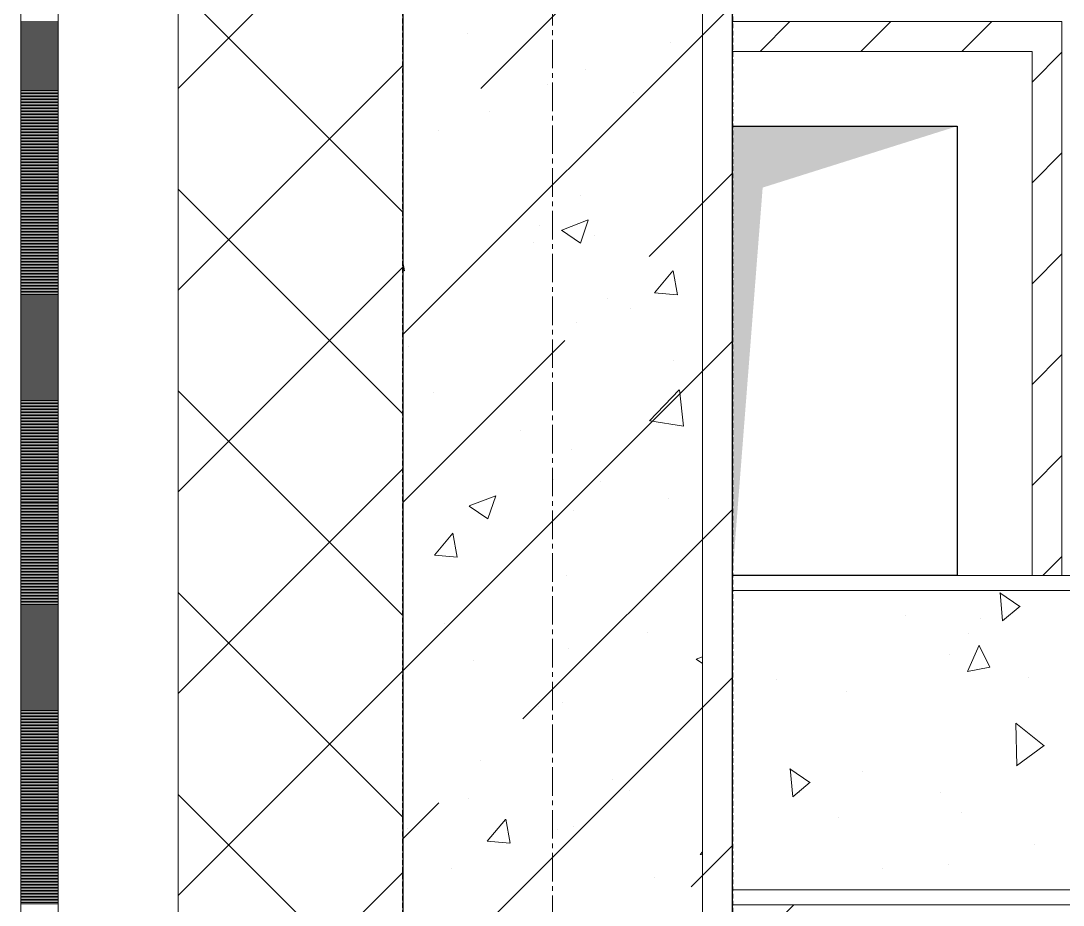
# Model space of a CAD drawing. Header units: millimetres. Extents: x 538266 to 1167394, y 114608 to 637157.
# Drawn here: x 828883 to 829579, y 145103 to 145694 of the extents above; entities that cross this region are included whole.
import ezdxf
from ezdxf.enums import TextEntityAlignment as Align

# ---------------------------------------------------------------- set-up
doc = ezdxf.new("R2010")
doc.units = ezdxf.units.MM
for name, pattern in [('CENTER2', [28.575, 19.05, -3.175, 3.175, -3.175]), ('DASHED', [19.05, 12.7, -6.35]), ('HIDDEN2', [4.7625, 3.175, -1.5875])]:
    doc.linetypes.add(name, pattern=pattern)
doc.layers.get('Defpoints').update_dxf_attribs({"color": 140})
doc.layers.add('АР_Делит', color=120, linetype='Continuous', lineweight=0, plot=False)
for name, color, linetype, lineweight in [('АР_Колонны', 70, 'Continuous', 30), ('АР_Стены ГКЛ', 1, 'Continuous', 15), ('АР_Стены ЖБ', 7, 'Continuous', 35), ('АР_Стены ПЕНОблок', 52, 'Continuous', 20), ('АР_Тонкая', 254, 'Continuous', 5), ('АР_Утеплитель', 31, 'Continuous', 0), ('АР_Штриховка', 8, 'Continuous', 0)]:
    doc.layers.add(name, color=color, linetype=linetype, lineweight=lineweight)
doc.layers.add('РД_Оси_100', color=7, linetype='Continuous', lineweight=0, true_color=0x525252)
doc.layers.add('ФВ-5', color=7, linetype='Continuous')
doc.styles.add('style1', font='ARIALN.TTF')

# ---------------------------------------------------------------- blocks, each defined once
blk = doc.blocks.new('2_этаж')
at = {"layer": 'АР_Стены ГКЛ', "linetype": 'Continuous', "lineweight": 0, "true_color": 0x000000}
h = blk.add_hatch(dxfattribs=at)
h.set_pattern_fill('ANSI31', color=18, scale=15, style=0)
h.set_pattern_definition([(45, (602274.53, 5e-09), (-33.67596, 33.67596), [])])
h.paths.add_polyline_path([(672993.57, 145693.25), (672993.57, 145673.25), (673193.57, 145673.25), (673213.57, 145693.25)], flags=0)
h = blk.add_hatch(dxfattribs=at)
h.set_pattern_fill('ANSI31', color=18, scale=15, angle=-360, style=0)
h.set_pattern_definition([(45, (602274.53, 3e-11), (-33.67596, 33.67596), [])])
h.paths.add_polyline_path([(673213.57, 145693.25), (673193.57, 145673.25), (673193.57, 145323.25), (673213.57, 145323.25)], flags=0)
at = {"color": 18, "linetype": 'Continuous', "true_color": 0x000000}
for p, q in [((672993.57, 145323.25), (672993.57, 145623.25)), ((672993.57, 145623.25), (673143.57, 145623.25)), ((672993.57, 145323.25), (672993.57, 145623.25)), ((672993.57, 145623.25), (673143.57, 145623.25)), ((673143.57, 145623.25), (673143.57, 145323.25)), ((673143.57, 145623.25), (673143.57, 145323.25)), ((673143.57, 145323.25), (672993.57, 145323.25)), ((673143.57, 145323.25), (672993.57, 145323.25))]:
    blk.add_line(p, q, dxfattribs=at)
blk.add_solid([(672993.57, 145323.25), (672993.57, 145623.25), (673013.77, 145582.28), (673143.57, 145623.25)], dxfattribs=at)
blk.add_solid([(672993.57, 145323.25), (672993.57, 145623.25), (673013.77, 145582.28), (673143.57, 145623.25)], dxfattribs=at)
at = {"layer": 'АР_Колонны', "color": 18, "linetype": 'HIDDEN2', "lineweight": 25, "true_color": 0x000000}
for p, q in [((672773.57, 144663.25), (672773.57, 145863.25)), ((672993.57, 145863.25), (672993.57, 144663.25))]:
    blk.add_line(p, q, dxfattribs=at)
at = {"layer": 'АР_Колонны', "color": 18, "linetype": 'Continuous', "lineweight": 15, "true_color": 0x000000}
for p, q in [((672773.57, 145863.25), (672773.57, 144663.25)), ((672773.57, 145863.25), (672773.57, 144663.25)), ((672993.57, 144663.25), (672993.57, 145863.25)), ((672993.57, 144663.25), (672993.57, 145863.25))]:
    blk.add_line(p, q, dxfattribs=at)
at = {"layer": 'АР_Стены ГКЛ', "color": 18, "linetype": 'Continuous', "lineweight": 5, "true_color": 0x000000}
for p, q in [((672993.57, 145693.25), (672993.57, 145673.25)), ((673213.57, 145693.25), (672993.57, 145693.25)), ((673213.57, 145323.25), (673213.57, 145693.25)), ((672993.57, 145673.25), (672993.57, 145623.25)), ((673193.57, 145673.25), (672993.57, 145673.25)), ((672993.57, 145673.25), (673193.57, 145673.25)), ((673193.57, 145323.25), (673193.57, 145673.25)), ((673193.57, 145673.25), (673193.57, 145323.25)), ((672993.57, 145623.25), (673143.57, 145623.25)), ((673143.57, 145623.25), (673143.57, 145323.25)), ((673143.57, 145323.25), (673193.57, 145323.25)), ((673193.57, 145323.25), (673213.57, 145323.25))]:
    blk.add_line(p, q, dxfattribs=at)
at = {"layer": 'АР_Стены ЖБ', "color": 18, "linetype": 'Continuous', "lineweight": 30, "true_color": 0x000000}
for p, q in [((672773.57, 145863.25), (672773.57, 144663.25)), ((672993.57, 144663.25), (672993.57, 145863.25))]:
    blk.add_line(p, q, dxfattribs=at)
at = {"layer": 'АР_Стены ПЕНОблок', "color": 18, "linetype": 'Continuous', "lineweight": 20, "true_color": 0x000000}
for p, q in [((672773.57, 213213.25), (672773.57, 137013.25)), ((672973.57, 137013.25), (672973.57, 213213.25)), ((672993.57, 145313.25), (672993.57, 145113.25)), ((679573.57, 145313.25), (672993.57, 145313.25)), ((672993.57, 145113.25), (679573.57, 145113.25))]:
    blk.add_line(p, q, dxfattribs=at)
at = {"layer": 'АР_Тонкая', "color": 18, "linetype": 'Continuous', "lineweight": 5, "true_color": 0x000000}
for p, q in [((672518.57, 213213.25), (672518.57, 137013.25)), ((672543.57, 213213.25), (672543.57, 137013.25)), ((672543.57, 137013.25), (672543.57, 213213.25)), ((672623.57, 137013.25), (672623.57, 213213.25))]:
    blk.add_line(p, q, dxfattribs=at)
at = {"layer": 'АР_Тонкая', "color": 18, "linetype": 'Continuous', "lineweight": 0, "true_color": 0x000000}
for p, q in [((672993.57, 145323.25), (672993.57, 145313.25)), ((679573.57, 145323.25), (672993.57, 145323.25)), ((672993.57, 145313.25), (679573.57, 145313.25)), ((672993.57, 145113.25), (672993.57, 145103.25)), ((679573.57, 145113.25), (672993.57, 145113.25)), ((672993.57, 145103.25), (679573.57, 145103.25))]:
    blk.add_line(p, q, dxfattribs=at)
at = {"layer": 'АР_Утеплитель', "color": 18, "linetype": 'Continuous', "lineweight": 0, "true_color": 0x000000}
for p, q in [((672623.57, 213213.25), (672623.57, 137013.25)), ((672773.57, 137013.25), (672773.57, 213213.25))]:
    blk.add_line(p, q, dxfattribs=at)
at = {"layer": 'АР_Штриховка', "color": 18, "linetype": 'Continuous', "lineweight": 0, "true_color": 0x000000}
for p, q in [((672623.57, 145648.49), (672773.57, 145798.49)), ((672773.57, 145565.92), (672623.57, 145715.92)), ((672518.57, 145693), (672543.57, 145693)), ((672518.57, 145692), (672543.57, 145692)), ((672518.57, 145691), (672543.57, 145691)), ((672518.57, 145690), (672543.57, 145690)), ((672518.57, 145689), (672543.57, 145689)), ((672518.57, 145688), (672543.57, 145688)), ((672518.57, 145687), (672543.57, 145687)), ((672518.57, 145686), (672543.57, 145686)), ((672518.57, 145685), (672543.57, 145685)), ((672518.57, 145684), (672543.57, 145684)), ((672518.57, 145683), (672543.57, 145683)), ((672816.56, 145684.99), (672816.56, 145684.99)), ((672518.57, 145682), (672543.57, 145682)), ((672518.57, 145681), (672543.57, 145681)), ((672518.57, 145680), (672543.57, 145680)), ((672518.57, 145679), (672543.57, 145679)), ((672518.57, 145678), (672543.57, 145678)), ((672518.57, 145677), (672543.57, 145677)), ((672518.57, 145676), (672543.57, 145676)), ((672952.15, 145679.27), (672952.15, 145679.27)), ((672518.57, 145675), (672543.57, 145675)), ((672518.57, 145674), (672543.57, 145674)), ((672518.57, 145673), (672543.57, 145673)), ((672518.57, 145672), (672543.57, 145672)), ((672518.57, 145671), (672543.57, 145671)), ((672518.57, 145670), (672543.57, 145670)), ((672518.57, 145669), (672543.57, 145669)), ((672518.57, 145668), (672543.57, 145668)), ((672518.57, 145667), (672543.57, 145667)), ((672518.57, 145666), (672543.57, 145666)), ((672518.57, 145665), (672543.57, 145665)), ((672518.57, 145664), (672543.57, 145664)), ((672518.57, 145663), (672543.57, 145663)), ((672518.57, 145662), (672543.57, 145662)), ((672623.57, 145513.78), (672773.57, 145663.78)), ((672518.57, 145661), (672543.57, 145661)), ((672518.57, 145660), (672543.57, 145660)), ((672518.57, 145659), (672543.57, 145659)), ((672518.57, 145658), (672543.57, 145658)), ((672518.57, 145657), (672543.57, 145657)), ((672518.57, 145656), (672543.57, 145656)), ((672518.57, 145655), (672543.57, 145655)), ((672895.36, 145661.25), (672895.36, 145661.25)), ((672518.57, 145654), (672543.57, 145654)), ((672518.57, 145653), (672543.57, 145653)), ((672518.57, 145652), (672543.57, 145652)), ((672518.57, 145651), (672543.57, 145651)), ((672518.57, 145650), (672543.57, 145650)), ((672518.57, 145649), (672543.57, 145649)), ((672518.57, 145648), (672543.57, 145648)), ((672870.11, 145650.88), (672870.11, 145650.88)), ((672518.57, 145647), (672543.57, 145647)), ((672518.57, 145646), (672543.57, 145646)), ((672518.57, 145645), (672543.57, 145645)), ((672518.57, 145644), (672543.57, 145644)), ((672518.57, 145643), (672543.57, 145643)), ((672518.57, 145642), (672543.57, 145642)), ((672518.57, 145641), (672543.57, 145641)), ((672927.64, 145645.99), (672927.64, 145645.99)), ((672518.57, 145640), (672543.57, 145640)), ((672518.57, 145639), (672543.57, 145639)), ((672518.57, 145638), (672543.57, 145638)), ((672518.57, 145637), (672543.57, 145637)), ((672518.57, 145636), (672543.57, 145636)), ((672518.57, 145635), (672543.57, 145635)), ((672518.57, 145634), (672543.57, 145634)), ((672518.57, 145633), (672543.57, 145633)), ((672518.57, 145632), (672543.57, 145632)), ((672518.57, 145631), (672543.57, 145631)), ((672518.57, 145630), (672543.57, 145630)), ((672518.57, 145629), (672543.57, 145629)), ((672518.57, 145628), (672543.57, 145628)), ((672518.57, 145627), (672543.57, 145627)), ((672831.45, 145633.32), (672831.45, 145633.32)), ((672518.57, 145626), (672543.57, 145626)), ((672518.57, 145625), (672543.57, 145625)), ((672518.57, 145624), (672543.57, 145624)), ((672518.57, 145623), (672543.57, 145623)), ((672518.57, 145622), (672543.57, 145622)), ((672518.57, 145621), (672543.57, 145621)), ((672518.57, 145620), (672543.57, 145620)), ((672518.57, 145619), (672543.57, 145619)), ((672518.57, 145618), (672543.57, 145618)), ((672518.57, 145617), (672543.57, 145617)), ((672518.57, 145616), (672543.57, 145616)), ((672518.57, 145615), (672543.57, 145615)), ((672518.57, 145614), (672543.57, 145614)), ((672518.57, 145613), (672543.57, 145613)), ((672518.57, 145612), (672543.57, 145612)), ((672518.57, 145611), (672543.57, 145611)), ((672518.57, 145610), (672543.57, 145610)), ((672518.57, 145609), (672543.57, 145609)), ((672518.57, 145608), (672543.57, 145608)), ((672518.57, 145607), (672543.57, 145607)), ((672518.57, 145606), (672543.57, 145606)), ((672518.57, 145605), (672543.57, 145605)), ((672518.57, 145604), (672543.57, 145604)), ((672518.57, 145603), (672543.57, 145603)), ((672518.57, 145602), (672543.57, 145602)), ((672518.57, 145601), (672543.57, 145601)), ((672518.57, 145600), (672543.57, 145600)), ((672518.57, 145599), (672543.57, 145599)), ((672518.57, 145598), (672543.57, 145598)), ((672518.57, 145597), (672543.57, 145597)), ((672518.57, 145596), (672543.57, 145596)), ((672518.57, 145595), (672543.57, 145595)), ((672518.57, 145594), (672543.57, 145594)), ((672518.57, 145593), (672543.57, 145593)), ((672518.57, 145592), (672543.57, 145592)), ((672518.57, 145591), (672543.57, 145591)), ((672518.57, 145590), (672543.57, 145590)), ((672518.57, 145589), (672543.57, 145589)), ((672518.57, 145588), (672543.57, 145588)), ((672518.57, 145587), (672543.57, 145587)), ((672518.57, 145586), (672543.57, 145586)), ((672518.57, 145585), (672543.57, 145585)), ((672518.57, 145584), (672543.57, 145584)), ((672518.57, 145583), (672543.57, 145583)), ((672518.57, 145582), (672543.57, 145582)), ((672518.57, 145581), (672543.57, 145581)), ((672518.57, 145580), (672543.57, 145580)), ((672518.57, 145579), (672543.57, 145579)), ((672773.57, 145431.22), (672623.57, 145581.22)), ((672518.57, 145578), (672543.57, 145578)), ((672518.57, 145577), (672543.57, 145577)), ((672518.57, 145576), (672543.57, 145576)), ((672518.57, 145575), (672543.57, 145575)), ((672518.57, 145574), (672543.57, 145574)), ((672518.57, 145573), (672543.57, 145573)), ((672518.57, 145572), (672543.57, 145572)), ((672892.27, 145576.69), (672892.27, 145576.69)), ((672518.57, 145571), (672543.57, 145571)), ((672518.57, 145570), (672543.57, 145570)), ((672518.57, 145569), (672543.57, 145569)), ((672518.57, 145568), (672543.57, 145568)), ((672518.57, 145567), (672543.57, 145567)), ((672518.57, 145566), (672543.57, 145566)), ((672518.57, 145565), (672543.57, 145565)), ((672518.57, 145564), (672543.57, 145564)), ((672518.57, 145563), (672543.57, 145563)), ((672518.57, 145562), (672543.57, 145562)), ((672518.57, 145561), (672543.57, 145561)), ((672518.57, 145560), (672543.57, 145560)), ((672518.57, 145559), (672543.57, 145559)), ((672518.57, 145558), (672543.57, 145558)), ((672879.6, 145553.91), (672897.39, 145560.73)), ((672892.19, 145545.26), (672897.34, 145560.61)), ((672518.57, 145557), (672543.57, 145557)), ((672518.57, 145556), (672543.57, 145556)), ((672518.57, 145555), (672543.57, 145555)), ((672518.57, 145554), (672543.57, 145554)), ((672518.57, 145553), (672543.57, 145553)), ((672518.57, 145552), (672543.57, 145552)), ((672518.57, 145551), (672543.57, 145551)), ((672864.58, 145557.21), (672864.58, 145557.21)), ((672879.55, 145553.78), (672892.18, 145545.26)), ((672518.57, 145550), (672543.57, 145550)), ((672518.57, 145549), (672543.57, 145549)), ((672518.57, 145548), (672543.57, 145548)), ((672518.57, 145547), (672543.57, 145547)), ((672518.57, 145546), (672543.57, 145546)), ((672518.57, 145545), (672543.57, 145545)), ((672518.57, 145544), (672543.57, 145544)), ((672860.82, 145545.81), (672860.82, 145545.81)), ((672901.62, 145550.15), (672901.62, 145550.15)), ((672518.57, 145543), (672543.57, 145543)), ((672518.57, 145542), (672543.57, 145542)), ((672518.57, 145541), (672543.57, 145541)), ((672518.57, 145540), (672543.57, 145540)), ((672518.57, 145539), (672543.57, 145539)), ((672518.57, 145538), (672543.57, 145538)), ((672518.57, 145537), (672543.57, 145537)), ((672518.57, 145536), (672543.57, 145536)), ((672518.57, 145535), (672543.57, 145535)), ((672518.57, 145534), (672543.57, 145534)), ((672518.57, 145533), (672543.57, 145533)), ((672518.57, 145532), (672543.57, 145532)), ((672518.57, 145531), (672543.57, 145531)), ((672518.57, 145530), (672543.57, 145530)), ((672774.69, 145526.65), (672773.57, 145532.73)), ((672518.57, 145529), (672543.57, 145529)), ((672518.57, 145528), (672543.57, 145528)), ((672518.57, 145527), (672543.57, 145527)), ((672518.57, 145526), (672543.57, 145526)), ((672518.57, 145525), (672543.57, 145525)), ((672518.57, 145524), (672543.57, 145524)), ((672518.57, 145523), (672543.57, 145523)), ((672623.57, 145379.08), (672773.57, 145529.08)), ((672773.57, 145526.7), (672774.54, 145526.62)), ((672941.55, 145512.01), (672953.79, 145526.6)), ((672956.88, 145510.71), (672953.94, 145526.63)), ((672518.57, 145522), (672543.57, 145522)), ((672518.57, 145521), (672543.57, 145521)), ((672518.57, 145520), (672543.57, 145520)), ((672518.57, 145519), (672543.57, 145519)), ((672518.57, 145518), (672543.57, 145518)), ((672518.57, 145517), (672543.57, 145517)), ((672518.57, 145516), (672543.57, 145516)), ((672518.57, 145515), (672543.57, 145515)), ((672518.57, 145514), (672543.57, 145514)), ((672518.57, 145513), (672543.57, 145513)), ((672518.57, 145512), (672543.57, 145512)), ((672518.57, 145511), (672543.57, 145511)), ((672518.57, 145510), (672543.57, 145510)), ((672518.57, 145509), (672543.57, 145509)), ((672941.55, 145512.01), (672956.73, 145510.68)), ((672518.57, 145508), (672543.57, 145508)), ((672518.57, 145507), (672543.57, 145507)), ((672518.57, 145506), (672543.57, 145506)), ((672518.57, 145505), (672543.57, 145505)), ((672518.57, 145504), (672543.57, 145504)), ((672518.57, 145503), (672543.57, 145503)), ((672518.57, 145502), (672543.57, 145502)), ((672518.57, 145501), (672543.57, 145501)), ((672518.57, 145500), (672543.57, 145500)), ((672518.57, 145499), (672543.57, 145499)), ((672518.57, 145498), (672543.57, 145498)), ((672518.57, 145497), (672543.57, 145497)), ((672518.57, 145496), (672543.57, 145496)), ((672518.57, 145495), (672543.57, 145495)), ((672925.45, 145501.44), (672925.45, 145501.44)), ((672518.57, 145494), (672543.57, 145494)), ((672518.57, 145493), (672543.57, 145493)), ((672518.57, 145492), (672543.57, 145492)), ((672518.57, 145491), (672543.57, 145491)), ((672518.57, 145490), (672543.57, 145490)), ((672518.57, 145489), (672543.57, 145489)), ((672518.57, 145488), (672543.57, 145488)), ((672889.18, 145492.14), (672889.18, 145492.14)), ((672518.57, 145487), (672543.57, 145487)), ((672518.57, 145486), (672543.57, 145486)), ((672518.57, 145485), (672543.57, 145485)), ((672518.57, 145484), (672543.57, 145484)), ((672518.57, 145483), (672543.57, 145483)), ((672518.57, 145482), (672543.57, 145482)), ((672518.57, 145481), (672543.57, 145481)), ((672518.57, 145480), (672543.57, 145480)), ((672518.57, 145479), (672543.57, 145479)), ((672518.57, 145478), (672543.57, 145478)), ((672518.57, 145477), (672543.57, 145477)), ((672518.57, 145476), (672543.57, 145476)), ((672518.57, 145475), (672543.57, 145475)), ((672518.57, 145474), (672543.57, 145474)), ((672777.32, 145476.01), (672777.32, 145476.01)), ((672518.57, 145473), (672543.57, 145473)), ((672518.57, 145472), (672543.57, 145472)), ((672518.57, 145471), (672543.57, 145471)), ((672518.57, 145470), (672543.57, 145470)), ((672518.57, 145469), (672543.57, 145469)), ((672518.57, 145468), (672543.57, 145468)), ((672518.57, 145467), (672543.57, 145467)), ((672518.57, 145466), (672543.57, 145466)), ((672518.57, 145465), (672543.57, 145465)), ((672518.57, 145464), (672543.57, 145464)), ((672518.57, 145463), (672543.57, 145463)), ((672518.57, 145462), (672543.57, 145462)), ((672518.57, 145461), (672543.57, 145461)), ((672518.57, 145460), (672543.57, 145460)), ((672954.42, 145466.75), (672954.42, 145466.75)), ((672518.57, 145459), (672543.57, 145459)), ((672518.57, 145458), (672543.57, 145458)), ((672518.57, 145457), (672543.57, 145457)), ((672518.57, 145456), (672543.57, 145456)), ((672518.57, 145455), (672543.57, 145455)), ((672518.57, 145454), (672543.57, 145454)), ((672518.57, 145453), (672543.57, 145453)), ((672518.57, 145452), (672543.57, 145452)), ((672518.57, 145451), (672543.57, 145451)), ((672518.57, 145450), (672543.57, 145450)), ((672518.57, 145449), (672543.57, 145449)), ((672518.57, 145448), (672543.57, 145448)), ((672518.57, 145447), (672543.57, 145447)), ((672518.57, 145446), (672543.57, 145446)), ((672773.57, 145296.51), (672623.57, 145446.51)), ((672938.33, 145426.52), (672958.12, 145447.14)), ((672960.97, 145423.02), (672958.16, 145447.15)), ((672518.57, 145445), (672543.57, 145445)), ((672518.57, 145444), (672543.57, 145444)), ((672518.57, 145443), (672543.57, 145443)), ((672518.57, 145442), (672543.57, 145442)), ((672518.57, 145441), (672543.57, 145441)), ((672518.57, 145440), (672543.57, 145440)), ((672794, 145445.63), (672794, 145445.63)), ((672518.57, 145439), (672543.57, 145439)), ((672518.57, 145438), (672543.57, 145438)), ((672518.57, 145437), (672543.57, 145437)), ((672518.57, 145436), (672543.57, 145436)), ((672518.57, 145435), (672543.57, 145435)), ((672518.57, 145434), (672543.57, 145434)), ((672518.57, 145433), (672543.57, 145433)), ((672518.57, 145432), (672543.57, 145432)), ((672518.57, 145431), (672543.57, 145431)), ((672518.57, 145430), (672543.57, 145430)), ((672518.57, 145429), (672543.57, 145429)), ((672518.57, 145428), (672543.57, 145428)), ((672518.57, 145427), (672543.57, 145427)), ((672518.57, 145426), (672543.57, 145426)), ((672938.37, 145426.45), (672960.96, 145422.95)), ((672518.57, 145425), (672543.57, 145425)), ((672518.57, 145424), (672543.57, 145424)), ((672518.57, 145423), (672543.57, 145423)), ((672518.57, 145422), (672543.57, 145422)), ((672518.57, 145421), (672543.57, 145421)), ((672518.57, 145420), (672543.57, 145420)), ((672518.57, 145419), (672543.57, 145419)), ((672852.15, 145420.36), (672852.15, 145420.36)), ((672518.57, 145418), (672543.57, 145418)), ((672518.57, 145417), (672543.57, 145417)), ((672518.57, 145416), (672543.57, 145416)), ((672518.57, 145415), (672543.57, 145415)), ((672518.57, 145414), (672543.57, 145414)), ((672518.57, 145413), (672543.57, 145413)), ((672518.57, 145412), (672543.57, 145412)), ((672518.57, 145411), (672543.57, 145411)), ((672518.57, 145410), (672543.57, 145410)), ((672518.57, 145409), (672543.57, 145409)), ((672518.57, 145408), (672543.57, 145408)), ((672518.57, 145407), (672543.57, 145407)), ((672518.57, 145406), (672543.57, 145406)), ((672518.57, 145405), (672543.57, 145405)), ((672886.09, 145407.58), (672886.09, 145407.58)), ((672518.57, 145404), (672543.57, 145404)), ((672518.57, 145403), (672543.57, 145403)), ((672518.57, 145402), (672543.57, 145402)), ((672518.57, 145401), (672543.57, 145401)), ((672518.57, 145400), (672543.57, 145400)), ((672518.57, 145399), (672543.57, 145399)), ((672518.57, 145398), (672543.57, 145398)), ((672518.57, 145397), (672543.57, 145397)), ((672518.57, 145396), (672543.57, 145396)), ((672518.57, 145395), (672543.57, 145395)), ((672518.57, 145394), (672543.57, 145394)), ((672518.57, 145393), (672543.57, 145393)), ((672518.57, 145392), (672543.57, 145392)), ((672518.57, 145391), (672543.57, 145391)), ((672623.57, 145244.38), (672773.57, 145394.38)), ((672518.57, 145390), (672543.57, 145390)), ((672518.57, 145389), (672543.57, 145389)), ((672518.57, 145388), (672543.57, 145388)), ((672518.57, 145387), (672543.57, 145387)), ((672518.57, 145386), (672543.57, 145386)), ((672518.57, 145385), (672543.57, 145385)), ((672518.57, 145384), (672543.57, 145384)), ((672874.32, 145387.12), (672874.32, 145387.12)), ((672905.71, 145386.24), (672905.71, 145386.24)), ((672518.57, 145383), (672543.57, 145383)), ((672518.57, 145382), (672543.57, 145382)), ((672518.57, 145381), (672543.57, 145381)), ((672518.57, 145380), (672543.57, 145380)), ((672518.57, 145379), (672543.57, 145379)), ((672518.57, 145378), (672543.57, 145378)), ((672518.57, 145377), (672543.57, 145377)), ((672817.8, 145369.72), (672835.59, 145376.55)), ((672830.39, 145361.07), (672835.54, 145376.42)), ((672518.57, 145376), (672543.57, 145376)), ((672518.57, 145375), (672543.57, 145375)), ((672518.57, 145374), (672543.57, 145374)), ((672518.57, 145373), (672543.57, 145373)), ((672518.57, 145372), (672543.57, 145372)), ((672518.57, 145371), (672543.57, 145371)), ((672518.57, 145370), (672543.57, 145370)), ((672817.75, 145369.59), (672830.38, 145361.07)), ((672951.18, 145374.94), (672951.18, 145374.94)), ((672518.57, 145369), (672543.57, 145369)), ((672518.57, 145368), (672543.57, 145368)), ((672518.57, 145367), (672543.57, 145367)), ((672518.57, 145366), (672543.57, 145366)), ((672518.57, 145365), (672543.57, 145365)), ((672518.57, 145364), (672543.57, 145364)), ((672518.57, 145363), (672543.57, 145363)), ((672887.6, 145366.57), (672887.6, 145366.57)), ((672518.57, 145362), (672543.57, 145362)), ((672518.57, 145361), (672543.57, 145361)), ((672518.57, 145360), (672543.57, 145360)), ((672518.57, 145359), (672543.57, 145359)), ((672518.57, 145358), (672543.57, 145358)), ((672518.57, 145357), (672543.57, 145357)), ((672518.57, 145356), (672543.57, 145356)), ((672518.57, 145355), (672543.57, 145355)), ((672518.57, 145354), (672543.57, 145354)), ((672518.57, 145353), (672543.57, 145353)), ((672518.57, 145352), (672543.57, 145352)), ((672518.57, 145351), (672543.57, 145351)), ((672518.57, 145350), (672543.57, 145350)), ((672518.57, 145349), (672543.57, 145349)), ((672794.61, 145336.89), (672806.85, 145351.49)), ((672809.93, 145335.59), (672807, 145351.51)), ((672518.57, 145348), (672543.57, 145348)), ((672518.57, 145347), (672543.57, 145347)), ((672518.57, 145346), (672543.57, 145346)), ((672518.57, 145345), (672543.57, 145345)), ((672518.57, 145344), (672543.57, 145344)), ((672518.57, 145343), (672543.57, 145343)), ((672518.57, 145342), (672543.57, 145342)), ((672518.57, 145341), (672543.57, 145341)), ((672518.57, 145340), (672543.57, 145340)), ((672518.57, 145339), (672543.57, 145339)), ((672518.57, 145338), (672543.57, 145338)), ((672518.57, 145337), (672543.57, 145337)), ((672518.57, 145336), (672543.57, 145336)), ((672518.57, 145335), (672543.57, 145335)), ((672794.61, 145336.89), (672809.79, 145335.56)), ((672518.57, 145334), (672543.57, 145334)), ((672518.57, 145333), (672543.57, 145333)), ((672518.57, 145332), (672543.57, 145332)), ((672518.57, 145331), (672543.57, 145331)), ((672518.57, 145330), (672543.57, 145330)), ((672518.57, 145329), (672543.57, 145329)), ((672518.57, 145328), (672543.57, 145328)), ((672518.57, 145327), (672543.57, 145327)), ((672518.57, 145326), (672543.57, 145326)), ((672518.57, 145325), (672543.57, 145325)), ((672518.57, 145324), (672543.57, 145324)), ((672518.57, 145323), (672543.57, 145323)), ((672518.57, 145322), (672543.57, 145322)), ((672518.57, 145321), (672543.57, 145321)), ((672883, 145323.03), (672883, 145323.03)), ((672518.57, 145320), (672543.57, 145320)), ((672518.57, 145319), (672543.57, 145319)), ((672518.57, 145318), (672543.57, 145318)), ((672518.57, 145317), (672543.57, 145317)), ((672518.57, 145316), (672543.57, 145316)), ((672518.57, 145315), (672543.57, 145315)), ((672518.57, 145314), (672543.57, 145314)), ((672518.57, 145313), (672543.57, 145313)), ((672518.57, 145312), (672543.57, 145312)), ((672518.57, 145311), (672543.57, 145311)), ((672518.57, 145310), (672543.57, 145310)), ((672518.57, 145309), (672543.57, 145309)), ((672518.57, 145308), (672543.57, 145308)), ((672518.57, 145307), (672543.57, 145307)), ((672773.57, 145161.81), (672623.57, 145311.81)), ((673185.4, 145302.48), (673172.07, 145311.66)), ((673173.9, 145292.95), (673172.24, 145311.92)), ((672518.57, 145306), (672543.57, 145306)), ((672518.57, 145305), (672543.57, 145305)), ((672518.57, 145304), (672543.57, 145304)), ((672518.57, 145303), (672543.57, 145303)), ((672518.57, 145302), (672543.57, 145302)), ((672518.57, 145301), (672543.57, 145301)), ((672518.57, 145300), (672543.57, 145300)), ((673173.9, 145292.94), (673185.58, 145302.74)), ((672518.57, 145299), (672543.57, 145299)), ((672518.57, 145298), (672543.57, 145298)), ((672518.57, 145297), (672543.57, 145297)), ((672518.57, 145296), (672543.57, 145296)), ((672518.57, 145295), (672543.57, 145295)), ((672518.57, 145294), (672543.57, 145294)), ((672518.57, 145293), (672543.57, 145293)), ((673108.88, 145296.51), (673108.88, 145296.51)), ((673159.5, 145294.38), (673159.5, 145294.38)), ((672518.57, 145292), (672543.57, 145292)), ((672518.57, 145291), (672543.57, 145291)), ((672518.57, 145290), (672543.57, 145290)), ((672518.57, 145289), (672543.57, 145289)), ((672518.57, 145288), (672543.57, 145288)), ((672518.57, 145287), (672543.57, 145287)), ((672518.57, 145286), (672543.57, 145286)), ((672801.62, 145291.25), (672801.62, 145291.25)), ((672518.57, 145285), (672543.57, 145285)), ((672518.57, 145284), (672543.57, 145284)), ((672518.57, 145283), (672543.57, 145283)), ((672518.57, 145282), (672543.57, 145282)), ((672518.57, 145281), (672543.57, 145281)), ((672518.57, 145280), (672543.57, 145280)), ((672518.57, 145279), (672543.57, 145279)), ((672937.21, 145285.52), (672937.21, 145285.52)), ((673150.84, 145284.35), (673150.84, 145284.35)), ((672518.57, 145278), (672543.57, 145278)), ((672518.57, 145277), (672543.57, 145277)), ((672518.57, 145276), (672543.57, 145276)), ((672518.57, 145275), (672543.57, 145275)), ((672518.57, 145274), (672543.57, 145274)), ((672518.57, 145273), (672543.57, 145273)), ((672884.36, 145274.76), (672884.36, 145274.76)), ((673150.53, 145259.26), (673158.27, 145276.66)), ((673165.52, 145262.06), (673158.31, 145276.56)), ((672518.57, 145272), (672543.57, 145272)), ((672518.57, 145271), (672543.57, 145271)), ((672518.57, 145270), (672543.57, 145270)), ((672518.57, 145269), (672543.57, 145269)), ((672518.57, 145268), (672543.57, 145268)), ((672518.57, 145267), (672543.57, 145267)), ((672518.57, 145266), (672543.57, 145266)), ((672820.78, 145266.39), (672820.78, 145266.39)), ((672969.36, 145267.33), (672973.57, 145264.49)), ((672969.42, 145267.45), (672973.57, 145269.05)), ((673138.39, 145270.23), (673138.39, 145270.23)), ((672518.57, 145265), (672543.57, 145265)), ((672518.57, 145264), (672543.57, 145264)), ((672518.57, 145263), (672543.57, 145263)), ((672518.57, 145262), (672543.57, 145262)), ((672518.57, 145261), (672543.57, 145261)), ((672518.57, 145260), (672543.57, 145260)), ((672518.57, 145259), (672543.57, 145259)), ((672623.57, 145109.67), (672773.57, 145259.67)), ((673150.56, 145259.16), (673165.52, 145262.06)), ((672518.57, 145258), (672543.57, 145258)), ((672518.57, 145257), (672543.57, 145257)), ((672518.57, 145256), (672543.57, 145256)), ((672518.57, 145255), (672543.57, 145255)), ((672518.57, 145254), (672543.57, 145254)), ((672518.57, 145253), (672543.57, 145253)), ((672518.57, 145252), (672543.57, 145252)), ((673022.67, 145254.13), (673022.67, 145254.13)), ((673191.54, 145255.4), (673191.54, 145255.4)), ((672518.57, 145251), (672543.57, 145251)), ((672518.57, 145250), (672543.57, 145250)), ((672518.57, 145249), (672543.57, 145249)), ((672518.57, 145248), (672543.57, 145248)), ((672518.57, 145247), (672543.57, 145247)), ((672518.57, 145246), (672543.57, 145246)), ((672518.57, 145245), (672543.57, 145245)), ((673069.84, 145245.63), (673069.84, 145245.63)), ((672518.57, 145244), (672543.57, 145244)), ((672518.57, 145243), (672543.57, 145243)), ((672518.57, 145242), (672543.57, 145242)), ((672518.57, 145241), (672543.57, 145241)), ((672518.57, 145240), (672543.57, 145240)), ((672518.57, 145239), (672543.57, 145239)), ((672518.57, 145238), (672543.57, 145238)), ((672879.91, 145238.47), (672879.91, 145238.47)), ((672518.57, 145237), (672543.57, 145237)), ((672518.57, 145236), (672543.57, 145236)), ((672518.57, 145235), (672543.57, 145235)), ((672518.57, 145234), (672543.57, 145234)), ((672518.57, 145233), (672543.57, 145233)), ((672518.57, 145232), (672543.57, 145232)), ((672518.57, 145231), (672543.57, 145231)), ((672863.83, 145235.57), (672863.83, 145235.57)), ((672518.57, 145230), (672543.57, 145230)), ((672518.57, 145229), (672543.57, 145229)), ((672518.57, 145228), (672543.57, 145228)), ((672518.57, 145227), (672543.57, 145227)), ((672518.57, 145226), (672543.57, 145226)), ((672518.57, 145225), (672543.57, 145225)), ((672518.57, 145224), (672543.57, 145224)), ((673201.77, 145209.61), (673182.73, 145224.68)), ((673183.36, 145196.17), (673182.77, 145224.74)), ((672518.57, 145223), (672543.57, 145223)), ((672518.57, 145222), (672543.57, 145222)), ((672518.57, 145221), (672543.57, 145221)), ((672518.57, 145220), (672543.57, 145220)), ((672518.57, 145219), (672543.57, 145219)), ((672518.57, 145218), (672543.57, 145218)), ((672518.57, 145217), (672543.57, 145217)), ((672518.57, 145216), (672543.57, 145216)), ((672518.57, 145215), (672543.57, 145215)), ((672518.57, 145214), (672543.57, 145214)), ((672518.57, 145213), (672543.57, 145213)), ((672518.57, 145212), (672543.57, 145212)), ((672518.57, 145211), (672543.57, 145211)), ((672518.57, 145210), (672543.57, 145210)), ((673183.26, 145196.21), (673201.71, 145209.7)), ((672518.57, 145209), (672543.57, 145209)), ((672518.57, 145208), (672543.57, 145208)), ((672518.57, 145207), (672543.57, 145207)), ((672518.57, 145206), (672543.57, 145206)), ((672518.57, 145205), (672543.57, 145205)), ((672518.57, 145204), (672543.57, 145204)), ((672518.57, 145203), (672543.57, 145203)), ((672518.57, 145202), (672543.57, 145202)), ((672518.57, 145201), (672543.57, 145201)), ((672518.57, 145200), (672543.57, 145200)), ((672518.57, 145199), (672543.57, 145199)), ((672518.57, 145198), (672543.57, 145198)), ((672518.57, 145197), (672543.57, 145197)), ((672518.57, 145196), (672543.57, 145196)), ((672518.57, 145195), (672543.57, 145195)), ((672518.57, 145194), (672543.57, 145194)), ((672518.57, 145193), (672543.57, 145193)), ((672518.57, 145192), (672543.57, 145192)), ((672518.57, 145191), (672543.57, 145191)), ((672518.57, 145190), (672543.57, 145190)), ((672518.57, 145189), (672543.57, 145189)), ((672773.57, 145192.28), (672773.78, 145192.36)), ((672773.57, 145191.73), (672773.74, 145192.23)), ((673045.31, 145184.93), (673031.97, 145194.11)), ((673033.81, 145175.39), (673032.14, 145194.37)), ((673080.28, 145192.16), (673080.28, 145192.16)), ((672518.57, 145188), (672543.57, 145188)), ((672518.57, 145187), (672543.57, 145187)), ((672518.57, 145186), (672543.57, 145186)), ((672518.57, 145185), (672543.57, 145185)), ((672518.57, 145184), (672543.57, 145184)), ((672518.57, 145183), (672543.57, 145183)), ((672518.57, 145182), (672543.57, 145182)), ((672913.74, 145187.24), (672913.74, 145187.24)), ((673033.81, 145175.39), (673045.48, 145185.18)), ((672518.57, 145181), (672543.57, 145181)), ((672518.57, 145180), (672543.57, 145180)), ((672518.57, 145179), (672543.57, 145179)), ((672518.57, 145178), (672543.57, 145178)), ((672518.57, 145177), (672543.57, 145177)), ((672518.57, 145176), (672543.57, 145176)), ((672518.57, 145175), (672543.57, 145175)), ((672773.57, 145027.11), (672623.57, 145177.11)), ((672924.7, 145179.8), (672924.7, 145179.8)), ((673038.46, 145178.4), (673038.46, 145178.4)), ((673132.47, 145178.43), (673132.47, 145178.43)), ((672518.57, 145174), (672543.57, 145174)), ((672518.57, 145173), (672543.57, 145173)), ((672518.57, 145172), (672543.57, 145172)), ((672518.57, 145171), (672543.57, 145171)), ((672518.57, 145170), (672543.57, 145170)), ((672518.57, 145169), (672543.57, 145169)), ((672518.57, 145168), (672543.57, 145168)), ((672817.55, 145174.58), (672817.55, 145174.58)), ((672518.57, 145167), (672543.57, 145167)), ((672518.57, 145166), (672543.57, 145166)), ((672518.57, 145165), (672543.57, 145165)), ((672518.57, 145164), (672543.57, 145164)), ((672518.57, 145163), (672543.57, 145163)), ((672518.57, 145162), (672543.57, 145162)), ((672518.57, 145161), (672543.57, 145161)), ((673064.08, 145161.63), (673064.08, 145161.63)), ((673146.55, 145165.23), (673146.55, 145165.23)), ((672518.57, 145160), (672543.57, 145160)), ((672518.57, 145159), (672543.57, 145159)), ((672518.57, 145158), (672543.57, 145158)), ((672518.57, 145157), (672543.57, 145157)), ((672518.57, 145156), (672543.57, 145156)), ((672518.57, 145155), (672543.57, 145155)), ((672518.57, 145154), (672543.57, 145154)), ((672776.57, 145154.37), (672776.57, 145154.37)), ((672829.85, 145145.84), (672842.1, 145160.43)), ((672845.18, 145144.53), (672842.24, 145160.45)), ((672876.82, 145153.92), (672876.82, 145153.92)), ((672887.75, 145155.73), (672887.75, 145155.73)), ((672518.57, 145153), (672543.57, 145153)), ((672518.57, 145152), (672543.57, 145152)), ((672518.57, 145151), (672543.57, 145151)), ((672518.57, 145150), (672543.57, 145150)), ((672518.57, 145149), (672543.57, 145149)), ((672518.57, 145148), (672543.57, 145148)), ((672518.57, 145147), (672543.57, 145147)), ((672518.57, 145146), (672543.57, 145146)), ((672518.57, 145145), (672543.57, 145145)), ((672518.57, 145144), (672543.57, 145144)), ((672518.57, 145143), (672543.57, 145143)), ((672518.57, 145142), (672543.57, 145142)), ((672518.57, 145141), (672543.57, 145141)), ((672518.57, 145140), (672543.57, 145140)), ((672829.85, 145145.83), (672845.03, 145144.5)), ((673195.19, 145143.48), (673195.19, 145143.48)), ((672518.57, 145139), (672543.57, 145139)), ((672518.57, 145138), (672543.57, 145138)), ((672518.57, 145137), (672543.57, 145137)), ((672518.57, 145136), (672543.57, 145136)), ((672518.57, 145135), (672543.57, 145135)), ((672518.57, 145134), (672543.57, 145134)), ((672518.57, 145133), (672543.57, 145133)), ((672972.01, 145137.05), (672973.57, 145138.68)), ((672972.04, 145136.99), (672973.57, 145136.75)), ((672518.57, 145132), (672543.57, 145132)), ((672518.57, 145131), (672543.57, 145131)), ((672518.57, 145130), (672543.57, 145130)), ((672518.57, 145129), (672543.57, 145129)), ((672518.57, 145128), (672543.57, 145128)), ((672518.57, 145127), (672543.57, 145127)), ((672518.57, 145126), (672543.57, 145126)), ((672805.72, 145127.34), (672805.72, 145127.34)), ((673093.43, 145127.55), (673093.43, 145127.55)), ((673137.88, 145130.18), (673137.88, 145130.18)), ((672518.57, 145125), (672543.57, 145125)), ((672518.57, 145124), (672543.57, 145124)), ((672518.57, 145123), (672543.57, 145123)), ((672518.57, 145122), (672543.57, 145122)), ((672518.57, 145121), (672543.57, 145121)), ((672518.57, 145120), (672543.57, 145120)), ((672518.57, 145119), (672543.57, 145119)), ((672623.57, 144974.97), (672773.57, 145124.97)), ((672941.31, 145121.61), (672941.31, 145121.61)), ((672518.57, 145118), (672543.57, 145118)), ((672518.57, 145117), (672543.57, 145117)), ((672518.57, 145116), (672543.57, 145116)), ((672518.57, 145115), (672543.57, 145115)), ((672518.57, 145114), (672543.57, 145114)), ((672518.57, 145113), (672543.57, 145113)), ((672518.57, 145112), (672543.57, 145112)), ((672518.57, 145111), (672543.57, 145111)), ((672518.57, 145110), (672543.57, 145110)), ((672518.57, 145109), (672543.57, 145109)), ((672518.57, 145108), (672543.57, 145108)), ((672518.57, 145107), (672543.57, 145107)), ((672518.57, 145106), (672543.57, 145106)), ((672518.57, 145105), (672543.57, 145105)), ((672518.57, 145104), (672543.57, 145104))]:
    blk.add_line(p, q, dxfattribs=at)
at = {"layer": 'АР_Штриховка', "color": 18, "linetype": 'Continuous', "lineweight": 5, "true_color": 0x000000}
for p, q in [((672825.67, 145648.53), (672965.98, 145788.85)), ((672773.57, 145484.18), (672993.57, 145704.18)), ((672797.6, 145620.47), (672797.6, 145620.47)), ((672937.92, 145536.28), (672993.57, 145591.93)), ((672909.86, 145508.21), (672909.86, 145508.21)), ((672773.57, 145371.93), (672881.79, 145480.15)), ((672773.57, 145259.67), (672993.57, 145479.67)), ((672853.73, 145227.58), (672993.57, 145367.42)), ((672773.57, 145035.17), (672993.57, 145255.17)), ((672825.67, 145199.52), (672825.67, 145199.52)), ((672773.57, 145147.42), (672797.6, 145171.45)), ((672965.98, 145115.33), (672993.57, 145142.91))]:
    blk.add_line(p, q, dxfattribs=at)
at = {"layer": 'Defpoints', "color": 18, "true_color": 0x000000, "style": 'style1'}
for p in [(677970.57, 219836.39), (678101.19, 211681.39)]:
    blk.add_attdef('АР-ПОМЕЩЕНИЕ:НАИМЕНОВАНИЕ', text='', height=100, dxfattribs=at).set_placement(p, align=Align.MIDDLE)
blk = doc.blocks.new('СОШ_2200_АР_ОСИ_М100_28.05.24')
at = {"layer": 'АР_Делит', "color": 251, "linetype": 'DASHED', "true_color": 0x636466}
blk.add_lwpolyline([(114955, 135155), (114955, -355), (93595.036, -355), (93595.036, 13855), (94145, 13855), (94145, 68320), (66055, 68320), (66055, 13857.73), (83455, 13857.73), (83455, -355), (45245, -355), (45245, 13145), (44695, 13145), (44695, 26755), (45245, 26755), (45245, 68320), (20455, 68320), (20455, 26755), (27955, 26755), (27955, 13145), (-355, 13145), (-355, 100855)], dxfattribs=at)
at = {"layer": 'РД_Оси_100', "color": 251, "linetype": 'CENTER2', "true_color": 0x636466}
blk.add_line((0, -6155), (0, 139938.679), dxfattribs=at)

msp = doc.modelspace()

# ---------------------------------------------------------------- hatches: boundary and pattern name
at = {"layer": 'ФВ-5'}
h = msp.add_hatch(dxfattribs=at)
h.set_pattern_fill('ANSI31', color=3, scale=300)
h.paths.add_polyline_path([(856937.83, 141853.28), (856717.83, 141633.28), (856717.83, 141593.78), (856417.83, 141593.78), (856417.83, 142493.78), (856717.83, 142493.78), (856717.83, 142082.3), (856937.83, 142302.3), (856937.83, 143613.25), (856037.83, 143613.25), (856037.83, 143603.25), (853263.99, 143603.25, -0.558775), (852895.51, 143603.25), (851387.83, 143603.25, -0.414214), (851687.83, 143303.25, -1), (851087.83, 143303.25, -0.414214), (851387.83, 143603.25), (850280.15, 143603.25, -0.558775), (849911.67, 143603.25), (849137.83, 143603.25), (848237.83, 143603.25), (847307.83, 143603.25), (847307.83, 143383.25), (846937.83, 143383.25), (846937.83, 143453.25), (846937.83, 143603.25), (846437.83, 143603.25), (846437.83, 142703.25), (846737.83, 142703.25), (846737.83, 142583.25), (846317.83, 142583.25), (846317.83, 143603.25), (845837.83, 143603.25), (842357.83, 143603.25), (842357.83, 143383.25), (842067.83, 143383.25), (842067.83, 143603.25), (841437.83, 143603.25), (839882.77, 143603.25, -0.333315), (840098.76, 143315.26, -1), (839498.76, 143315.26, -0.333315), (839714.74, 143603.25), (838680.15, 143603.25, -0.558775), (838311.67, 143603.25), (837507.83, 143603.25), (837507.83, 143383.25), (837137.83, 143383.25), (837137.83, 141363.25), (837147.83, 141363.25), (837147.83, 140163.25), (837137.83, 136013.25), (837202.35, 136013.25, -0.618518), (837589.48, 136013.25), (840886.19, 136013.25, -0.618518), (841273.32, 136013.25), (841437.83, 136013.25), (841437.83, 136033.25), (842313.69, 136033.25, -0.582347), (842689.48, 136013.25), (843586.19, 136013.25, -0.618518), (843973.32, 136013.25), (844402.35, 136013.25, -0.618518), (844789.48, 136013.25), (845837.83, 136013.25), (845837.83, 136033.25), (847037.83, 136033.25), (848237.83, 136030.58), (848237.83, 136033.25), (849137.83, 136033.25), (850195.61, 136030.18, -0.587964), (850573.32, 136013.25), (851002.35, 136013.25, -0.618518), (851389.48, 136013.25), (852286.19, 136013.25, -0.618518), (852673.32, 136013.25), (853102.35, 136013.25, -0.618518), (853489.48, 136013.25), (855286.19, 136013.25, -0.618518), (855673.32, 136013.25), (856036.94, 136013.25), (856037.83, 136014.14), (856037.83, 136313.25), (856785.95, 136313.25), (856937.83, 136465.13)])
h.paths.add_polyline_path([(851418.02, 140993.17), (851968.02, 140993.17, -1), (851968.02, 140393.17), (851418.02, 140393.17, -1)], flags=16)
h.paths.add_polyline_path([(847057.56, 139675.17, -1), (846624.88, 139675.17, -1)], flags=16)
h.paths.add_polyline_path([(847014.26, 139675.17, -1), (846668.18, 139675.17, -1)], flags=0)
h.paths.add_polyline_path([(846977.43, 139675.17, -1), (846705.01, 139675.17, -1)], flags=0)
h.paths.add_polyline_path([(846737.83, 141603.25), (846437.83, 141603.25), (846437.83, 142503.25), (846737.83, 142503.25)], flags=16)
h.paths.add_polyline_path([(844344.21, 140388.84), (843794.21, 140388.84, -1), (843794.21, 140988.84), (844344.21, 140988.84, -1)], flags=16)
h.paths.add_polyline_path([(836345.42, 144457.46, -0.893187), (836937.83, 144524.52), (836937.83, 145103.25), (835937.83, 145103.25), (833187.99, 145103.25, -0.582884), (832811.51, 145103.25), (829357.83, 145103.25), (829357.83, 144737.39, -0.255743), (829457.56, 144555.17, -0.284268), (829337.83, 144361.61), (829337.83, 141213.25), (829357.83, 141213.25), (829357.83, 140313.25), (829351.43, 139257.49, -0.265015), (829457.56, 139071.33, -0.284268), (829337.83, 138877.76), (829337.83, 138448.73, -0.284268), (829457.56, 138255.17, -0.284268), (829337.83, 138061.61), (829337.83, 137013.25), (829357.83, 137013.25), (829357.83, 136033.25), (835937.83, 136033.25), (836937.83, 136033.25), (836937.83, 139613.25), (836627.83, 139613.25), (836627.83, 140513.25), (836927.83, 140513.25), (836927.83, 140893.25), (836507.83, 140893.25), (836507.83, 142033.25), (836937.83, 142033.25), (836937.83, 143617.76, -0.284268), (836818.11, 143811.33, -0.284268), (836937.83, 144004.89), (836937.83, 144390.4, -0.893187)])
h.paths.add_polyline_path([(840537.83, 148013.25), (840537.83, 150213.25), (840537.83, 150413.25), (840537.83, 151713.25), (840537.83, 156113.25), (841187.83, 156113.25), (841187.83, 156333.25), (841427.83, 156333.25), (841427.83, 156683.09, -0.270169), (841318.11, 156871.33, -0.270169), (841427.83, 157059.57), (841427.83, 158016.93, -0.270169), (841318.11, 158205.17, -0.270169), (841427.83, 158393.41), (841427.83, 158493.25), (840857.83, 158493.25), (840857.83, 158718.25), (840582.83, 159194.56), (840604.48, 159207.06), (840604.77, 159206.57, -0.120105), (840857.83, 159268.25), (840857.83, 159293.25), (840857.83, 159438.25), (840582.83, 159914.56), (840604.49, 159927.06), (840604.77, 159926.57, -0.120105), (840857.84, 159988.25), (840857.84, 160013.25), (840857.84, 161103.25), (840439.79, 161103.25, -0.594367), (840059.72, 161103.25), (838656.61, 161080.5, -0.414214), (838956.61, 160780.5, -1), (838356.61, 160780.5, -0.414214), (838656.61, 161080.5), (838351.79, 161095.95, -0.581306), (837975.88, 161103.25), (837867.83, 161103.25), (837867.83, 159543.25), (837867.83, 158590.3), (837147.83, 158590.3), (837147.83, 157813.25), (837147.83, 157743.41, -0.270169), (837257.56, 157555.17, -0.270169), (837147.83, 157366.93), (837147.83, 155699.4, -0.910455), (837742.58, 155643.53, -0.910455), (837147.83, 155587.65), (837147.83, 154759.57, -0.270169), (837257.56, 154571.33, -0.270169), (837147.83, 154383.09), (837147.83, 154113.25), (837147.83, 153213.25), (837147.83, 149223.25), (837137.83, 149003.25), (835937.83, 149003.25), (829357.83, 149003.25), (829357.83, 148637.39, -0.255743), (829457.56, 148455.17, -0.284268), (829337.83, 148261.61), (829337.83, 146164.89, -0.284268), (829457.56, 145971.33, -0.255743), (829357.83, 145789.11), (829357.83, 145693.25), (829577.83, 145693.25), (829577.83, 145323.25), (832815.51, 145323.25, -0.558775), (833183.99, 145323.25), (835937.83, 145323.25), (835937.83, 145603.25), (837138.39, 145603.25), (837138.39, 145290.26), (837137.83, 145289.7), (837137.83, 145103.25), (837137.83, 144001.36, -0.259982), (837250.45, 143823.25), (838307.67, 143823.25, -0.582884), (838684.15, 143823.25), (841437.83, 143823.25), (841438.83, 143823.25), (842337.83, 143823.25), (845837.83, 143823.25), (847037.83, 143823.25), (848237.83, 143823.25), (849137.83, 143823.25), (849907.67, 143823.25, -0.582884), (850284.15, 143823.25), (852891.51, 143823.25, -0.582884), (853267.99, 143823.25), (855158.44, 143823.25), (855158.44, 144113.25), (855782.83, 144113.25), (856037.83, 144113.25), (856037.83, 144113.25), (856728.23, 144113.25), (856737.83, 144122.85), (856737.83, 148413.25), (856037.83, 148413.25), (856037.83, 148713.25), (855169.78, 148713.25, -0.594367), (854789.72, 148713.25), (851785.94, 148713.25, -0.32294), (851557.83, 148603.68), (851557.83, 147814.06), (851242.77, 147813.94), (850766.56, 147538.76), (850754.06, 147560.4), (850754.55, 147560.69, -0.120105), (850692.77, 147813.73), (850667.77, 147813.72), (850522.77, 147813.66), (850046.56, 147538.48), (850034.06, 147560.13), (850034.55, 147560.41, -0.120105), (849972.77, 147813.45), (849947.83, 147813.44), (849637.88, 147813.33), (849437.83, 147813.25), (849237.83, 147813.25), (847537.83, 147813.25), (840537.83, 147813.25)])
h.paths.add_polyline_path([(836927.83, 154113.25), (836927.83, 154387.09, -0.260437), (836824.88, 154571.33, -0.260437), (836927.83, 154755.57), (836927.83, 157370.93, -0.260437), (836824.88, 157555.17, -0.260437), (836927.83, 157739.41), (836927.83, 157813.25), (836927.83, 158313.41), (833193.28, 158313.33, -0.618224), (832806.23, 158313.32), (829577.83, 158313.25), (829577.83, 157743.25), (829337.83, 157743.25), (829337.83, 157648.73, -0.284268), (829457.56, 157455.17, -0.284268), (829337.83, 157261.61), (829337.83, 154113.25), (829357.83, 154113.25), (829357.83, 153213.25), (829356.53, 152154.38, -0.25765), (829457.56, 151971.33, -0.284268), (829337.83, 151777.76), (829337.83, 151348.73, -0.284268), (829457.56, 151155.17, -0.284268), (829337.83, 150961.61), (829337.83, 150064.89, -0.284268), (829457.56, 149871.33, -0.255743), (829357.83, 149689.11), (829357.83, 149223.25), (834727.83, 149223.25), (834727.83, 149523.25), (835627.83, 149523.25), (835627.83, 149223.25), (835707.83, 149223.25), (835707.83, 149643.25), (836927.83, 149643.25), (836927.83, 153213.25)], flags=17)

# ---------------------------------------------------------------- block references
msp.add_blockref('2_этаж', (156364.26, 0))
at = {"layer": 'РД_Оси_100'}
msp.add_blockref('СОШ_2200_АР_ОСИ_М100_28.05.24', (829237.83, 122413.25), dxfattribs=at)

doc.saveas('drawing.dxf')
